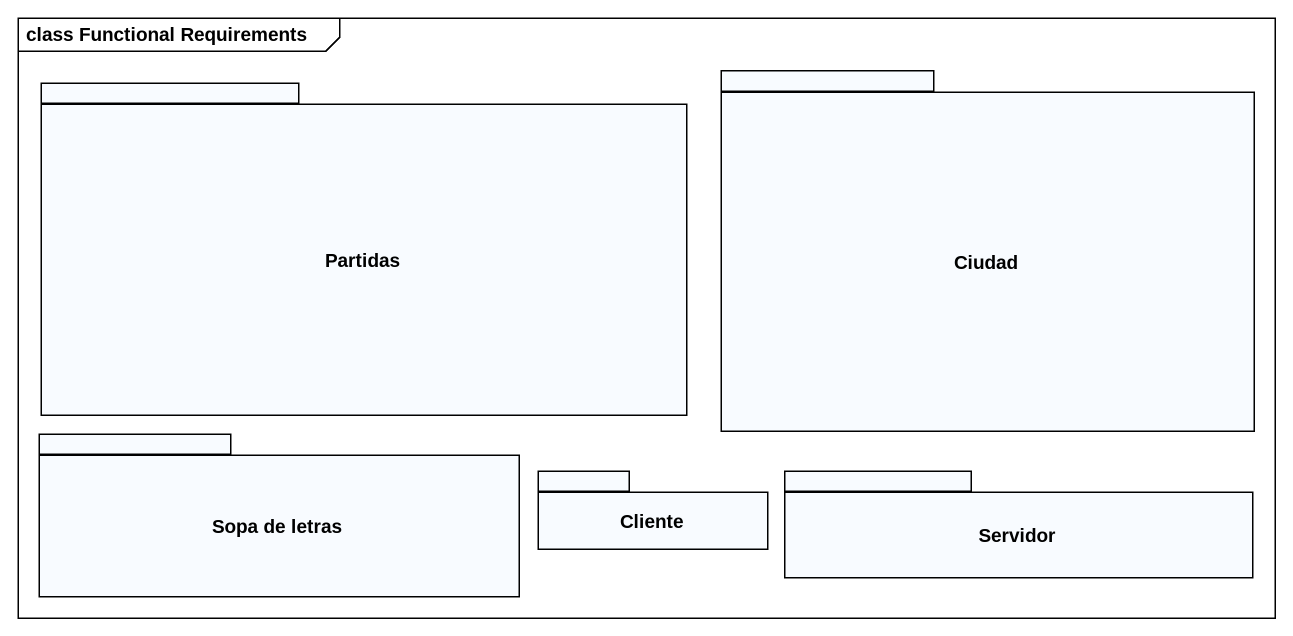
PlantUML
@startuml
mainframe class Functional Requirements
package Ciudad {
}
package Partidas {
}
package "Sopa de letras" as Sopa_de_letras {
}
package Cliente {
}
package Servidor {
}
@enduml
